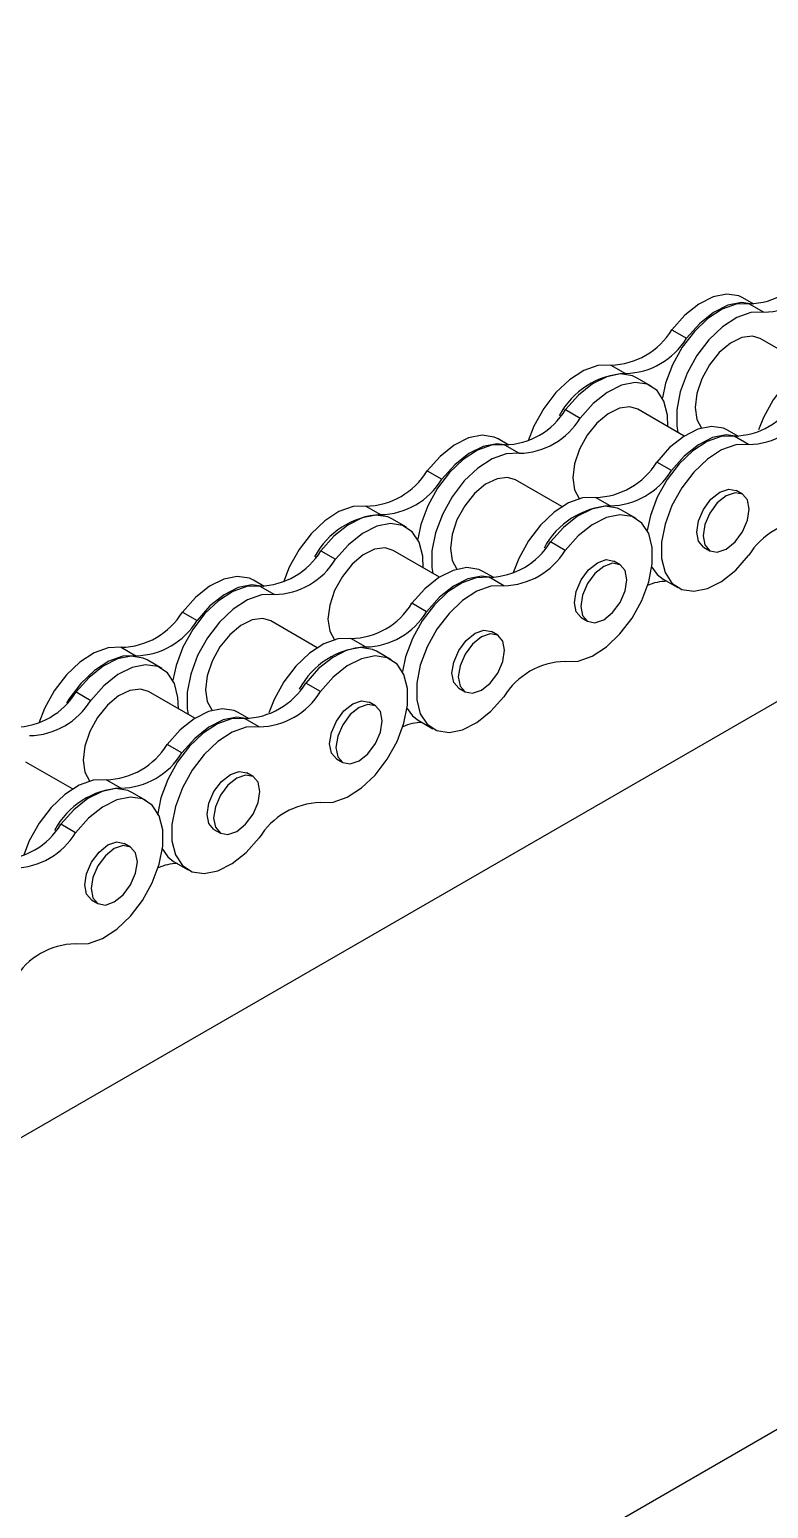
# Model space of a CAD drawing. Header units: metres. Extents: x 0 to 21025, y 0 to 14850.
# Drawn here: x 12217.4 to 12271.6, y 4752.1 to 4860.8 of the extents above; entities that cross this region are included whole.
import ezdxf

# ---------------------------------------------------------------- set-up
doc = ezdxf.new("R2010")
doc.units = ezdxf.units.M
doc.header["$LTSCALE"] = 25
doc.layers.add('SL4', color=4, linetype='Continuous')

msp = doc.modelspace()

# ---------------------------------------------------------------- linework, layer by layer
at = {"layer": 'SL4'}
for p, q in [((12149.854, 4740.748), (13086.753, 5281.608)), ((12196.152, 4714.021), (13133.051, 5254.881)), ((12270.529, 4840.585), (12269.73, 4841.047)), ((12270.197, 4840.614), (12271.272, 4839.993)), ((12264.525, 4838.704), (12265.6, 4838.083)), ((12274.414, 4836.08), (12271.007, 4838.047)), ((12260.035, 4836.112), (12261.11, 4835.491)), ((12263.007, 4834.56), (12261.932, 4835.18)), ((12256.727, 4832.837), (12257.802, 4832.217)), ((12265.434, 4830.896), (12262.027, 4832.862)), ((12269.414, 4830.861), (12268.614, 4831.323)), ((12270.156, 4830.269), (12269.082, 4830.889)), ((12252.569, 4830.217), (12251.769, 4830.679)), ((12252.237, 4830.245), (12253.312, 4829.625)), ((12264.484, 4828.359), (12263.409, 4828.98)), ((12246.564, 4828.336), (12247.639, 4827.715)), ((12256.453, 4825.711), (12253.046, 4827.678)), ((12259.994, 4825.767), (12258.919, 4826.388)), ((12269.707, 4826.626), (12269.241, 4826.895)), ((12242.074, 4825.743), (12243.149, 4825.123)), ((12261.891, 4824.836), (12260.816, 4825.456)), ((12245.046, 4824.192), (12243.971, 4824.812)), ((12238.767, 4822.469), (12239.841, 4821.848)), ((12247.473, 4820.527), (12244.066, 4822.494)), ((12256.686, 4822.493), (12255.611, 4823.113)), ((12266.843, 4822.74), (12267.308, 4822.472)), ((12251.453, 4820.493), (12250.653, 4820.954)), ((12260.726, 4821.442), (12260.261, 4821.711)), ((12234.608, 4819.849), (12233.809, 4820.31)), ((12234.276, 4819.877), (12235.351, 4819.256)), ((12252.196, 4819.9), (12251.121, 4820.521)), ((12263.877, 4820.386), (12264.952, 4819.766)), ((12228.604, 4817.967), (12229.679, 4817.347)), ((12246.523, 4817.991), (12245.449, 4818.611)), ((12238.493, 4815.343), (12235.086, 4817.31)), ((12257.862, 4817.556), (12258.328, 4817.287)), ((12242.033, 4815.399), (12240.959, 4816.019)), ((12251.746, 4816.258), (12251.28, 4816.526)), ((12224.114, 4815.375), (12225.189, 4814.755)), ((12227.086, 4813.823), (12226.011, 4814.444)), ((12243.93, 4814.467), (12242.856, 4815.088)), ((12238.726, 4812.124), (12237.651, 4812.745)), ((12248.882, 4812.372), (12249.348, 4812.103)), ((12220.806, 4812.1), (12221.881, 4811.48)), ((12229.513, 4810.159), (12226.106, 4812.126)), ((12242.766, 4811.073), (12242.3, 4811.342)), ((12233.493, 4810.124), (12232.693, 4810.586)), ((12234.235, 4809.532), (12233.161, 4810.153)), ((12245.916, 4810.018), (12246.991, 4809.397)), ((12228.563, 4807.622), (12227.488, 4808.243)), ((12220.532, 4804.975), (12217.125, 4806.942)), ((12239.902, 4807.188), (12240.368, 4806.919)), ((12233.786, 4805.889), (12233.32, 4806.158)), ((12224.073, 4805.03), (12222.998, 4805.651)), ((12225.97, 4804.099), (12224.895, 4804.719)), ((12220.765, 4801.756), (12219.69, 4802.376)), ((12230.922, 4802.004), (12231.387, 4801.735)), ((12224.805, 4800.705), (12224.34, 4800.974)), ((12227.956, 4799.65), (12229.031, 4799.029)), ((12221.941, 4796.819), (12222.407, 4796.551))]:
    msp.add_line(p, q, dxfattribs=at)
at = {"layer": 'SL4', "flags": 128}
for points in [[(12270.197, 4840.614), (12269.248, 4840.582), (12268.217, 4840.215), (12267.169, 4839.534), (12266.171, 4838.584), (12265.285, 4837.423), (12264.566, 4836.125), (12264.06, 4834.771), (12263.829, 4833.689)], [(12269.73, 4841.047), (12269.438, 4841.185), (12268.551, 4841.323), (12267.553, 4841.121), (12266.505, 4840.592), (12265.474, 4839.769), (12264.525, 4838.704)], [(12270.447, 4840.588), (12269.626, 4840.702), (12268.628, 4840.5), (12267.58, 4839.971), (12266.549, 4839.148), (12265.6, 4838.083)], [(12271.272, 4839.993), (12270.323, 4839.962), (12269.292, 4839.594), (12268.244, 4838.914), (12267.246, 4837.963), (12266.36, 4836.802), (12265.641, 4835.504), (12265.135, 4834.15), (12264.874, 4832.826), (12264.874, 4831.614), (12264.948, 4831.176)], [(12271.007, 4838.047), (12270.427, 4838.226), (12269.65, 4838.129), (12268.818, 4837.721), (12268.004, 4837.036), (12267.281, 4836.137), (12266.714, 4835.103), (12266.351, 4834.026), (12266.227, 4833.001)], [(12276.88, 4836.756), (12275.93, 4836.725), (12274.899, 4836.357), (12273.852, 4835.677), (12272.853, 4834.726), (12271.967, 4833.565), (12271.248, 4832.267), (12270.881, 4831.353)], [(12260.035, 4836.112), (12259.085, 4836.08), (12258.054, 4835.713), (12257.007, 4835.033), (12256.009, 4834.082), (12255.122, 4832.921), (12254.404, 4831.623), (12253.977, 4830.531)], [(12261.932, 4835.18), (12261.64, 4835.319), (12260.753, 4835.456), (12259.755, 4835.254), (12258.707, 4834.725), (12257.676, 4833.902), (12256.727, 4832.837)], [(12264.227, 4831.592), (12264.2, 4832.436), (12263.939, 4833.46), (12263.433, 4834.23), (12262.714, 4834.698), (12261.828, 4834.836), (12260.83, 4834.633), (12259.782, 4834.104), (12258.751, 4833.282), (12257.802, 4832.217)], [(12262.027, 4832.862), (12261.447, 4833.041), (12260.67, 4832.945), (12259.838, 4832.537), (12259.024, 4831.852), (12258.301, 4830.953), (12257.733, 4829.919), (12257.371, 4828.841), (12257.247, 4827.816)], [(12266.227, 4833.001), (12266.351, 4832.119), (12266.696, 4831.48)], [(12251.769, 4830.679), (12251.477, 4830.817), (12250.591, 4830.954), (12249.592, 4830.752), (12248.545, 4830.223), (12247.514, 4829.4), (12246.564, 4828.336)], [(12269.082, 4830.889), (12268.132, 4830.858), (12267.101, 4830.49), (12266.054, 4829.81), (12265.055, 4828.86), (12264.169, 4827.699), (12263.45, 4826.4), (12262.945, 4825.046), (12262.713, 4823.964)], [(12268.614, 4831.323), (12268.322, 4831.461), (12267.435, 4831.599), (12266.437, 4831.396), (12265.39, 4830.867), (12264.359, 4830.044), (12263.409, 4828.98)], [(12269.332, 4830.864), (12268.51, 4830.978), (12267.512, 4830.776), (12266.464, 4830.247), (12265.433, 4829.424), (12264.484, 4828.359)], [(12252.237, 4830.245), (12251.287, 4830.214), (12250.257, 4829.846), (12249.209, 4829.166), (12248.211, 4828.215), (12247.324, 4827.055), (12246.606, 4825.756), (12246.1, 4824.402), (12245.868, 4823.32)], [(12252.487, 4830.22), (12251.666, 4830.334), (12250.667, 4830.132), (12249.62, 4829.603), (12248.589, 4828.78), (12247.639, 4827.715)], [(12270.156, 4830.269), (12269.207, 4830.237), (12268.176, 4829.87), (12267.128, 4829.19), (12266.13, 4828.239), (12265.244, 4827.078), (12264.525, 4825.78), (12264.019, 4824.426), (12263.758, 4823.101), (12263.758, 4821.889), (12264.019, 4820.866), (12264.525, 4820.096), (12265.244, 4819.628), (12266.13, 4819.49), (12267.128, 4819.692), (12268.176, 4820.221), (12269.207, 4821.044), (12270.156, 4822.109)], [(12253.312, 4829.625), (12252.362, 4829.593), (12251.331, 4829.226), (12250.284, 4828.545), (12249.285, 4827.595), (12248.399, 4826.434), (12247.68, 4825.136), (12247.175, 4823.782), (12246.914, 4822.457), (12246.914, 4821.245), (12246.988, 4820.808)], [(12253.046, 4827.678), (12252.467, 4827.857), (12251.69, 4827.761), (12250.857, 4827.352), (12250.044, 4826.668), (12249.321, 4825.769), (12248.753, 4824.735), (12248.391, 4823.657), (12248.266, 4822.632)], [(12257.247, 4827.816), (12257.371, 4826.935), (12257.716, 4826.295)], [(12258.919, 4826.388), (12257.97, 4826.356), (12256.939, 4825.989), (12255.891, 4825.308), (12254.893, 4824.358), (12254.006, 4823.197), (12253.288, 4821.899), (12252.861, 4820.807)], [(12266.346, 4823.838), (12266.475, 4824.662), (12266.843, 4825.51), (12267.393, 4826.252), (12268.042, 4826.776), (12268.691, 4827.002), (12269.241, 4826.895)], [(12266.811, 4823.57), (12266.941, 4822.895), (12267.308, 4822.472), (12267.858, 4822.365), (12268.507, 4822.59), (12269.156, 4823.114), (12269.707, 4823.856), (12270.074, 4824.704), (12270.203, 4825.528), (12270.074, 4826.203), (12269.707, 4826.626), (12269.156, 4826.733), (12268.507, 4826.507), (12267.858, 4825.983), (12267.308, 4825.241), (12266.941, 4824.394), (12266.811, 4823.57)], [(12242.074, 4825.743), (12241.125, 4825.712), (12240.094, 4825.345), (12239.046, 4824.664), (12238.048, 4823.714), (12237.162, 4822.553), (12236.443, 4821.255), (12236.017, 4820.163)], [(12260.816, 4825.456), (12260.524, 4825.594), (12259.637, 4825.732), (12258.639, 4825.53), (12257.592, 4825.001), (12256.561, 4824.178), (12255.611, 4823.113)], [(12243.971, 4824.812), (12243.679, 4824.95), (12242.793, 4825.088), (12241.794, 4824.886), (12240.747, 4824.356), (12239.716, 4823.534), (12238.767, 4822.469)], [(12246.267, 4821.224), (12246.239, 4822.068), (12245.978, 4823.091), (12245.473, 4823.861), (12244.754, 4824.33), (12243.868, 4824.467), (12242.869, 4824.265), (12241.822, 4823.736), (12240.791, 4822.913), (12239.841, 4821.848)], [(12256.686, 4814.333), (12257.635, 4814.364), (12258.666, 4814.732), (12259.714, 4815.412), (12260.712, 4816.362), (12261.599, 4817.523), (12262.317, 4818.821), (12262.823, 4820.175), (12263.084, 4821.5), (12263.084, 4822.712), (12262.823, 4823.735), (12262.317, 4824.505), (12261.599, 4824.974), (12260.712, 4825.111), (12259.714, 4824.909), (12258.666, 4824.38), (12257.635, 4823.557), (12256.686, 4822.493)], [(12266.843, 4822.74), (12266.843, 4822.74), (12266.475, 4823.164), (12266.346, 4823.838)], [(12244.066, 4822.494), (12243.486, 4822.673), (12242.709, 4822.577), (12241.877, 4822.168), (12241.063, 4821.484), (12240.341, 4820.585), (12239.773, 4819.55), (12239.411, 4818.473), (12239.286, 4817.448)], [(12248.266, 4822.632), (12248.391, 4821.751), (12248.736, 4821.111)], [(12250.653, 4820.954), (12250.361, 4821.093), (12249.475, 4821.23), (12248.477, 4821.028), (12247.429, 4820.499), (12246.398, 4819.676), (12245.449, 4818.611)], [(12257.366, 4818.654), (12257.495, 4819.478), (12257.862, 4820.326), (12258.413, 4821.068), (12259.062, 4821.592), (12259.711, 4821.817), (12260.261, 4821.711)], [(12257.831, 4818.385), (12257.96, 4817.711), (12258.328, 4817.287), (12258.878, 4817.18), (12259.527, 4817.406), (12260.176, 4817.93), (12260.726, 4818.672), (12261.094, 4819.52), (12261.223, 4820.344), (12261.094, 4821.019), (12260.726, 4821.442), (12260.176, 4821.549), (12259.527, 4821.323), (12258.878, 4820.799), (12258.328, 4820.057), (12257.96, 4819.209), (12257.831, 4818.385)], [(12263.055, 4821.258), (12263.45, 4820.717), (12263.877, 4820.386)], [(12234.276, 4819.877), (12233.327, 4819.845), (12232.296, 4819.478), (12231.248, 4818.798), (12230.25, 4817.847), (12229.364, 4816.686), (12228.645, 4815.388), (12228.139, 4814.034), (12227.908, 4812.952)], [(12233.809, 4820.31), (12233.517, 4820.449), (12232.63, 4820.586), (12231.632, 4820.384), (12230.584, 4819.855), (12229.553, 4819.032), (12228.604, 4817.967)], [(12234.527, 4819.851), (12233.705, 4819.966), (12232.707, 4819.763), (12231.659, 4819.234), (12230.628, 4818.411), (12229.679, 4817.347)], [(12251.121, 4820.521), (12250.172, 4820.489), (12249.141, 4820.122), (12248.093, 4819.442), (12247.095, 4818.491), (12246.208, 4817.33), (12245.49, 4816.032), (12244.984, 4814.678), (12244.752, 4813.596)], [(12252.196, 4819.9), (12251.246, 4819.869), (12250.216, 4819.502), (12249.168, 4818.821), (12248.17, 4817.871), (12247.283, 4816.71), (12246.565, 4815.412), (12246.059, 4814.058), (12245.798, 4812.733), (12245.798, 4811.521), (12246.059, 4810.498), (12246.565, 4809.728), (12247.283, 4809.259), (12248.17, 4809.122), (12249.168, 4809.324), (12250.216, 4809.853), (12251.246, 4810.676), (12252.196, 4811.741)], [(12251.371, 4820.496), (12250.55, 4820.61), (12249.551, 4820.408), (12248.504, 4819.878), (12247.473, 4819.056), (12246.523, 4817.991)], [(12235.351, 4819.256), (12234.402, 4819.225), (12233.371, 4818.857), (12232.323, 4818.177), (12231.325, 4817.227), (12230.439, 4816.066), (12229.72, 4814.768), (12229.214, 4813.413), (12228.953, 4812.089), (12228.953, 4810.877), (12229.027, 4810.439)], [(12257.862, 4817.556), (12257.862, 4817.556), (12257.495, 4817.979), (12257.366, 4818.654)], [(12235.086, 4817.31), (12234.506, 4817.489), (12233.729, 4817.392), (12232.897, 4816.984), (12232.083, 4816.3), (12231.36, 4815.401), (12230.793, 4814.366), (12230.43, 4813.289), (12230.306, 4812.264)], [(12239.286, 4817.448), (12239.411, 4816.567), (12239.756, 4815.927)], [(12248.385, 4813.47), (12248.514, 4814.294), (12248.882, 4815.142), (12249.432, 4815.884), (12250.081, 4816.408), (12250.73, 4816.633), (12251.28, 4816.526)], [(12240.959, 4816.019), (12240.009, 4815.988), (12238.978, 4815.62), (12237.931, 4814.94), (12236.932, 4813.99), (12236.046, 4812.829), (12235.327, 4811.53), (12234.941, 4810.56)], [(12248.851, 4813.201), (12248.98, 4812.526), (12249.348, 4812.103), (12249.898, 4811.996), (12250.547, 4812.222), (12251.196, 4812.746), (12251.746, 4813.488), (12252.114, 4814.335), (12252.243, 4815.159), (12252.114, 4815.834), (12251.746, 4816.258), (12251.196, 4816.364), (12250.547, 4816.139), (12249.898, 4815.615), (12249.348, 4814.873), (12248.98, 4814.025), (12248.851, 4813.201)], [(12224.114, 4815.375), (12223.164, 4815.344), (12222.133, 4814.976), (12221.086, 4814.296), (12220.088, 4813.345), (12219.201, 4812.185), (12218.483, 4810.886), (12218.056, 4809.794)], [(12225.189, 4814.755), (12224.239, 4814.723), (12223.208, 4814.356), (12222.161, 4813.675), (12221.162, 4812.725), (12220.276, 4811.564), (12220.089, 4811.266)], [(12226.011, 4814.444), (12225.719, 4814.582), (12224.832, 4814.719), (12223.834, 4814.517), (12222.786, 4813.988), (12221.755, 4813.165), (12220.806, 4812.1)], [(12242.856, 4815.088), (12242.563, 4815.226), (12241.677, 4815.364), (12240.679, 4815.161), (12239.631, 4814.632), (12238.6, 4813.809), (12237.651, 4812.745)], [(12238.726, 4803.964), (12239.675, 4803.996), (12240.706, 4804.363), (12241.753, 4805.044), (12242.752, 4805.994), (12243.638, 4807.155), (12244.357, 4808.453), (12244.863, 4809.807), (12245.124, 4811.132), (12245.124, 4812.344), (12244.863, 4813.367), (12244.357, 4814.137), (12243.638, 4814.606), (12242.752, 4814.743), (12241.753, 4814.541), (12240.706, 4814.012), (12239.675, 4813.189), (12238.726, 4812.124)], [(12228.306, 4810.855), (12228.279, 4811.7), (12228.018, 4812.723), (12227.512, 4813.493), (12226.793, 4813.961), (12225.907, 4814.099), (12224.909, 4813.897), (12223.861, 4813.368), (12222.83, 4812.545), (12221.881, 4811.48)], [(12248.882, 4812.372), (12248.882, 4812.372), (12248.514, 4812.795), (12248.385, 4813.47)], [(12226.106, 4812.126), (12225.526, 4812.305), (12224.749, 4812.208), (12223.917, 4811.8), (12223.103, 4811.116), (12222.38, 4810.216), (12221.812, 4809.182), (12221.45, 4808.105), (12221.326, 4807.08)], [(12230.306, 4812.264), (12230.43, 4811.383), (12230.776, 4810.742)], [(12239.405, 4808.286), (12239.534, 4809.11), (12239.902, 4809.958), (12240.452, 4810.7), (12241.101, 4811.223), (12241.75, 4811.449), (12242.3, 4811.342)], [(12239.871, 4808.017), (12240, 4807.342), (12240.367, 4806.919), (12240.918, 4806.812), (12241.567, 4807.038), (12242.216, 4807.561), (12242.766, 4808.304), (12243.134, 4809.151), (12243.263, 4809.975), (12243.134, 4810.65), (12242.766, 4811.073), (12242.216, 4811.18), (12241.567, 4810.955), (12240.918, 4810.431), (12240.367, 4809.689), (12240, 4808.841), (12239.871, 4808.017)], [(12233.161, 4810.153), (12232.211, 4810.121), (12231.18, 4809.754), (12230.133, 4809.073), (12229.134, 4808.123), (12228.248, 4806.962), (12227.529, 4805.664), (12227.024, 4804.31), (12226.769, 4803.048)], [(12232.693, 4810.586), (12232.401, 4810.724), (12231.514, 4810.862), (12230.516, 4810.66), (12229.469, 4810.131), (12228.438, 4809.308), (12227.488, 4808.243)], [(12233.41, 4810.127), (12232.589, 4810.241), (12231.591, 4810.039), (12230.543, 4809.51), (12229.512, 4808.687), (12228.563, 4807.622)], [(12245.094, 4810.889), (12245.49, 4810.348), (12245.916, 4810.018)], [(12234.235, 4809.532), (12233.286, 4809.501), (12232.255, 4809.133), (12231.207, 4808.453), (12230.209, 4807.502), (12229.323, 4806.342), (12228.604, 4805.043), (12228.098, 4803.689), (12227.837, 4802.365), (12227.837, 4801.153), (12228.098, 4800.129), (12228.604, 4799.359), (12229.323, 4798.891), (12230.209, 4798.753), (12231.207, 4798.956), (12232.255, 4799.485), (12233.286, 4800.307), (12234.235, 4801.372)], [(12239.902, 4807.188), (12239.902, 4807.188), (12239.534, 4807.611), (12239.405, 4808.286)], [(12221.326, 4807.08), (12221.45, 4806.198), (12221.795, 4805.558)], [(12230.425, 4803.102), (12230.554, 4803.926), (12230.922, 4804.773), (12231.472, 4805.515), (12232.121, 4806.039), (12232.77, 4806.265), (12233.32, 4806.158)], [(12230.89, 4802.833), (12231.02, 4802.158), (12231.387, 4801.735), (12231.937, 4801.628), (12232.586, 4801.854), (12233.235, 4802.377), (12233.786, 4803.119), (12234.153, 4803.967), (12234.282, 4804.791), (12234.153, 4805.466), (12233.786, 4805.889), (12233.235, 4805.996), (12232.586, 4805.77), (12231.937, 4805.247), (12231.387, 4804.505), (12231.02, 4803.657), (12230.89, 4802.833)], [(12222.998, 4805.651), (12222.049, 4805.619), (12221.018, 4805.252), (12219.97, 4804.572), (12218.972, 4803.621), (12218.085, 4802.46), (12217.367, 4801.162), (12216.94, 4800.07)], [(12224.895, 4804.719), (12224.603, 4804.858), (12223.716, 4804.995), (12222.718, 4804.793), (12221.671, 4804.264), (12220.64, 4803.441), (12219.69, 4802.376)], [(12220.765, 4793.596), (12221.714, 4793.627), (12222.745, 4793.995), (12223.793, 4794.675), (12224.791, 4795.626), (12225.678, 4796.787), (12226.396, 4798.085), (12226.902, 4799.439), (12227.163, 4800.763), (12227.163, 4801.975), (12226.902, 4802.999), (12226.396, 4803.769), (12225.678, 4804.237), (12224.791, 4804.375), (12223.793, 4804.172), (12222.745, 4803.643), (12221.714, 4802.821), (12220.765, 4801.756)], [(12230.922, 4802.004), (12230.922, 4802.004), (12230.554, 4802.427), (12230.425, 4803.102)], [(12221.445, 4797.918), (12221.574, 4798.742), (12221.941, 4799.589), (12222.491, 4800.331), (12223.141, 4800.855), (12223.79, 4801.081), (12224.34, 4800.974)], [(12221.91, 4797.649), (12222.039, 4796.974), (12222.407, 4796.551), (12222.957, 4796.444), (12223.606, 4796.669), (12224.255, 4797.193), (12224.805, 4797.935), (12225.173, 4798.783), (12225.302, 4799.607), (12225.173, 4800.282), (12224.805, 4800.705), (12224.255, 4800.812), (12223.606, 4800.586), (12222.957, 4800.063), (12222.407, 4799.32), (12222.039, 4798.473), (12221.91, 4797.649)], [(12227.083, 4800.62), (12227.529, 4799.98), (12227.956, 4799.65)], [(12221.941, 4796.819), (12221.941, 4796.819), (12221.574, 4797.243), (12221.445, 4797.918)]]:
    msp.add_lwpolyline(points, dxfattribs=at)
at = {"layer": 'SL4'}
for centre, radius, start, end in [((12270.088, 4845.989), 5.376, 271.17027, 328.82435), ((12271.162, 4845.368), 5.376, 271.17027, 328.82435), ((12259.925, 4841.487), 5.376, 271.17027, 328.82435), ((12261, 4840.867), 5.376, 271.17027, 328.82435), ((12261.427, 4829.645), 5.855, 93.11014, 152.07323), ((12268.972, 4836.265), 5.376, 271.17027, 328.82435), ((12252.127, 4835.62), 5.376, 271.17027, 328.82435), ((12253.202, 4835), 5.376, 271.17027, 328.82435), ((12270.047, 4835.644), 5.376, 271.17027, 328.82435), ((12258.809, 4831.763), 5.376, 271.17027, 328.82435), ((12241.965, 4831.119), 5.376, 271.17027, 328.82435), ((12243.039, 4830.498), 5.376, 271.17027, 328.82435), ((12259.884, 4831.142), 5.376, 271.17027, 328.82435), ((12260.312, 4819.92), 5.855, 93.11014, 152.07323), ((12243.467, 4819.276), 5.855, 93.11014, 152.07323), ((12274.756, 4819.326), 5.376, 91.17027, 148.82435), ((12234.167, 4825.252), 5.376, 271.17027, 328.82435), ((12251.011, 4825.896), 5.376, 271.17027, 328.82435), ((12252.086, 4825.276), 5.376, 271.17027, 328.82435), ((12235.241, 4824.632), 5.376, 271.17027, 328.82435), ((12264.181, 4816.781), 3.446, 90.48436, 114.6516), ((12224.004, 4820.75), 5.376, 271.17027, 328.82435), ((12240.849, 4821.394), 5.376, 271.17027, 328.82435), ((12241.924, 4820.774), 5.376, 271.17027, 328.82435), ((12225.079, 4820.13), 5.376, 271.17027, 328.82435), ((12242.351, 4809.552), 5.855, 93.11014, 152.07323), ((12256.796, 4808.957), 5.376, 91.17027, 148.82435), ((12233.051, 4815.528), 5.376, 271.17027, 328.82435), ((12216.206, 4814.884), 5.376, 271.17027, 328.82435), ((12217.281, 4814.263), 5.376, 271.17027, 328.82435), ((12234.126, 4814.907), 5.376, 271.17027, 328.82435), ((12246.221, 4806.413), 3.446, 90.48436, 114.6516), ((12222.888, 4811.026), 5.376, 271.17027, 328.82435), ((12223.963, 4810.406), 5.376, 271.17027, 328.82435), ((12224.391, 4799.184), 5.855, 93.11014, 152.07323), ((12238.835, 4798.589), 5.376, 91.17027, 148.82435), ((12215.09, 4805.159), 5.376, 271.17027, 328.82435), ((12216.165, 4804.539), 5.376, 271.17027, 328.82435), ((12228.26, 4796.044), 3.446, 90.48436, 114.6516), ((12220.875, 4788.221), 5.376, 91.17027, 148.82435)]:
    msp.add_arc(centre, radius, start, end, dxfattribs=at)

doc.saveas('drawing.dxf')
